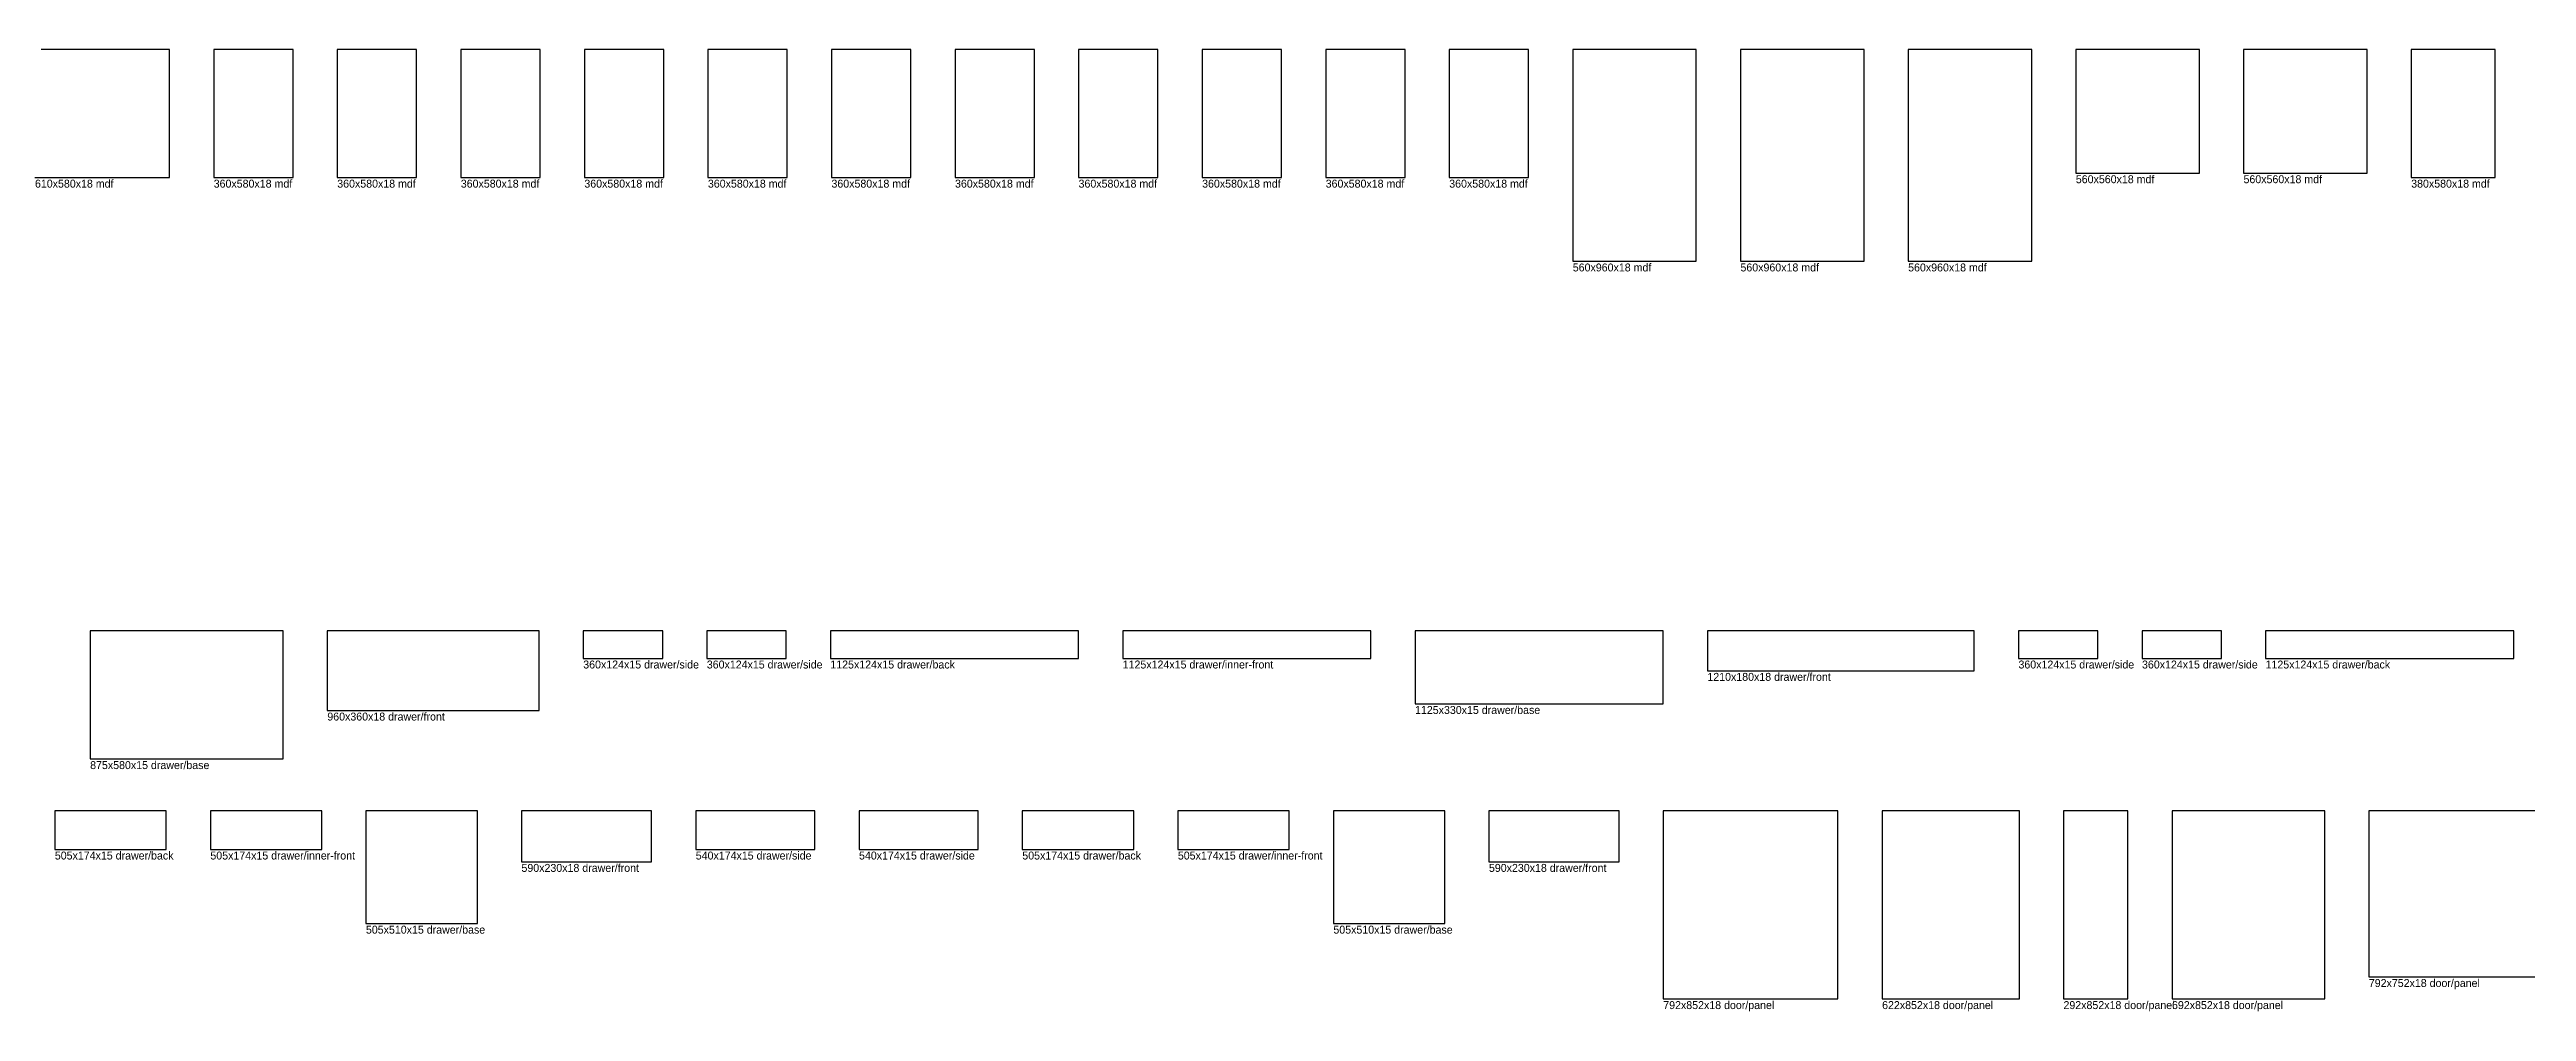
# Model space of a CAD drawing. Header units: millimetres. Extents: x 0 to 31630, y -6679 to 16403.
# Drawn here: x 6896 to 18122, y -5181 to -820 of the extents above; entities that cross this region are included whole.
import ezdxf

# ---------------------------------------------------------------- set-up
doc = ezdxf.new("R2010")
doc.units = ezdxf.units.MM
doc.layers.add('CUTSHEET', color=6, linetype='CONTINUOUS')
doc.layers.add('TEXT', color=4, linetype='CONTINUOUS')

msp = doc.modelspace()

# ---------------------------------------------------------------- linework, layer by layer
at = {"layer": 'CUTSHEET'}
for p, q in [((7440, -820), (6830, -820)), ((7440, -1400), (7440, -820)), ((8000, -820), (7640, -820)), ((7640, -820), (7640, -1400)), ((8000, -1400), (8000, -820)), ((8560, -820), (8200, -820)), ((8200, -820), (8200, -1400)), ((8560, -1400), (8560, -820)), ((9120, -820), (8760, -820)), ((8760, -820), (8760, -1400)), ((9120, -1400), (9120, -820)), ((9680, -820), (9320, -820)), ((9320, -820), (9320, -1400)), ((9680, -1400), (9680, -820)), ((10240, -820), (9880, -820)), ((9880, -820), (9880, -1400)), ((10240, -1400), (10240, -820)), ((10800, -820), (10440, -820)), ((10440, -820), (10440, -1400)), ((10800, -1400), (10800, -820)), ((11360, -820), (11000, -820)), ((11000, -820), (11000, -1400)), ((11360, -1400), (11360, -820)), ((11920, -820), (11560, -820)), ((11560, -820), (11560, -1400)), ((11920, -1400), (11920, -820)), ((12480, -820), (12120, -820)), ((12120, -820), (12120, -1400)), ((12480, -1400), (12480, -820)), ((13040, -820), (12680, -820)), ((12680, -820), (12680, -1400)), ((13040, -1400), (13040, -820)), ((13600, -820), (13240, -820)), ((13240, -820), (13240, -1400)), ((13600, -1400), (13600, -820)), ((14360, -820), (13800, -820)), ((13800, -820), (13800, -1780)), ((14360, -1780), (14360, -820)), ((15120, -820), (14560, -820)), ((14560, -820), (14560, -1780)), ((15120, -1780), (15120, -820)), ((15880, -820), (15320, -820)), ((15320, -820), (15320, -1780)), ((15880, -1780), (15880, -820)), ((16640, -820), (16080, -820)), ((16080, -820), (16080, -1380)), ((16640, -1380), (16640, -820)), ((17400, -820), (16840, -820)), ((16840, -820), (16840, -1380)), ((17400, -1380), (17400, -820)), ((17980, -820), (17600, -820)), ((17600, -820), (17600, -1400)), ((17980, -1400), (17980, -820)), ((6830, -1400), (7440, -1400)), ((7640, -1400), (8000, -1400)), ((8200, -1400), (8560, -1400)), ((8760, -1400), (9120, -1400)), ((9320, -1400), (9680, -1400)), ((9880, -1400), (10240, -1400)), ((10440, -1400), (10800, -1400)), ((11000, -1400), (11360, -1400)), ((11560, -1400), (11920, -1400)), ((12120, -1400), (12480, -1400)), ((12680, -1400), (13040, -1400)), ((13240, -1400), (13600, -1400)), ((16080, -1380), (16640, -1380)), ((16840, -1380), (17400, -1380)), ((17600, -1400), (17980, -1400)), ((13800, -1780), (14360, -1780)), ((14560, -1780), (15120, -1780)), ((15320, -1780), (15880, -1780)), ((7955, -3456), (7080, -3456)), ((7080, -3456), (7080, -4036)), ((7955, -4036), (7955, -3456)), ((9115, -3456), (8155, -3456)), ((8155, -3456), (8155, -3816)), ((9115, -3816), (9115, -3456)), ((9675, -3456), (9315, -3456)), ((9315, -3456), (9315, -3580)), ((9675, -3580), (9675, -3456)), ((10235, -3456), (9875, -3456)), ((9875, -3456), (9875, -3580)), ((10235, -3580), (10235, -3456)), ((11560, -3456), (10435, -3456)), ((10435, -3456), (10435, -3580)), ((11560, -3580), (11560, -3456)), ((12885, -3456), (11760, -3456)), ((11760, -3456), (11760, -3580)), ((12885, -3580), (12885, -3456)), ((14210, -3456), (13085, -3456)), ((13085, -3456), (13085, -3786)), ((14210, -3786), (14210, -3456)), ((15620, -3456), (14410, -3456)), ((14410, -3456), (14410, -3636)), ((15620, -3636), (15620, -3456)), ((16180, -3456), (15820, -3456)), ((15820, -3456), (15820, -3580)), ((16180, -3580), (16180, -3456)), ((16740, -3456), (16380, -3456)), ((16380, -3456), (16380, -3580)), ((16740, -3580), (16740, -3456)), ((18065, -3456), (16940, -3456)), ((16940, -3456), (16940, -3580)), ((18065, -3580), (18065, -3456)), ((9315, -3580), (9675, -3580)), ((9875, -3580), (10235, -3580)), ((10435, -3580), (11560, -3580)), ((11760, -3580), (12885, -3580)), ((15820, -3580), (16180, -3580)), ((16380, -3580), (16740, -3580)), ((16940, -3580), (18065, -3580)), ((14410, -3636), (15620, -3636)), ((8155, -3816), (9115, -3816)), ((13085, -3786), (14210, -3786)), ((7080, -4036), (7955, -4036)), ((7425, -4272), (6920, -4272)), ((6920, -4272), (6920, -4446)), ((7425, -4446), (7425, -4272)), ((8130, -4272), (7625, -4272)), ((7625, -4272), (7625, -4446)), ((8130, -4446), (8130, -4272)), ((8835, -4272), (8330, -4272)), ((8330, -4272), (8330, -4782)), ((8835, -4782), (8835, -4272)), ((9625, -4272), (9035, -4272)), ((9035, -4272), (9035, -4502)), ((9625, -4502), (9625, -4272)), ((10365, -4272), (9825, -4272)), ((9825, -4272), (9825, -4446)), ((10365, -4446), (10365, -4272)), ((11105, -4272), (10565, -4272)), ((10565, -4272), (10565, -4446)), ((11105, -4446), (11105, -4272)), ((11810, -4272), (11305, -4272)), ((11305, -4272), (11305, -4446)), ((11810, -4446), (11810, -4272)), ((12515, -4272), (12010, -4272)), ((12010, -4272), (12010, -4446)), ((12515, -4446), (12515, -4272)), ((13220, -4272), (12715, -4272)), ((12715, -4272), (12715, -4782)), ((13220, -4782), (13220, -4272)), ((14010, -4272), (13420, -4272)), ((13420, -4272), (13420, -4502)), ((14010, -4502), (14010, -4272)), ((15002, -4272), (14210, -4272)), ((14210, -4272), (14210, -5124)), ((15002, -5124), (15002, -4272)), ((15824, -4272), (15202, -4272)), ((15202, -4272), (15202, -5124)), ((15824, -5124), (15824, -4272)), ((16316, -4272), (16024, -4272)), ((16024, -4272), (16024, -5124)), ((16316, -5124), (16316, -4272)), ((17208, -4272), (16516, -4272)), ((16516, -4272), (16516, -5124)), ((17208, -5124), (17208, -4272)), ((18200, -4272), (17408, -4272)), ((17408, -4272), (17408, -5024)), ((6920, -4446), (7425, -4446)), ((7625, -4446), (8130, -4446)), ((9825, -4446), (10365, -4446)), ((10565, -4446), (11105, -4446)), ((11305, -4446), (11810, -4446)), ((12010, -4446), (12515, -4446)), ((9035, -4502), (9625, -4502)), ((13420, -4502), (14010, -4502)), ((8330, -4782), (8835, -4782)), ((12715, -4782), (13220, -4782)), ((17408, -5024), (18200, -5024)), ((14210, -5124), (15002, -5124)), ((15202, -5124), (15824, -5124)), ((16024, -5124), (16316, -5124)), ((16516, -5124), (17208, -5124))]:
    msp.add_line(p, q, dxfattribs=at)

# ---------------------------------------------------------------- texts
at = {"layer": 'TEXT'}
for s, p in [('610x580x18 mdf', (6830, -1446)), ('360x580x18 mdf', (7640, -1446)), ('360x580x18 mdf', (8200, -1446)), ('360x580x18 mdf', (8760, -1446)), ('360x580x18 mdf', (9320, -1446)), ('360x580x18 mdf', (9880, -1446)), ('360x580x18 mdf', (10440, -1446)), ('360x580x18 mdf', (11000, -1446)), ('360x580x18 mdf', (11560, -1446)), ('360x580x18 mdf', (12120, -1446)), ('360x580x18 mdf', (12680, -1446)), ('360x580x18 mdf', (13240, -1446)), ('560x560x18 mdf', (16080, -1426)), ('560x560x18 mdf', (16840, -1426)), ('380x580x18 mdf', (17600, -1446)), ('560x960x18 mdf', (13800, -1826)), ('560x960x18 mdf', (14560, -1826)), ('560x960x18 mdf', (15320, -1826)), ('360x124x15 drawer/side', (9315, -3626)), ('360x124x15 drawer/side', (9875, -3626)), ('1125x124x15 drawer/back', (10435, -3626)), ('1125x124x15 drawer/inner-front', (11760, -3626)), ('360x124x15 drawer/side', (15820, -3626)), ('360x124x15 drawer/side', (16380, -3626)), ('1125x124x15 drawer/back', (16940, -3626)), ('1210x180x18 drawer/front', (14410, -3682)), ('1125x330x15 drawer/base', (13085, -3832)), ('960x360x18 drawer/front', (8155, -3862)), ('875x580x15 drawer/base', (7080, -4082)), ('505x174x15 drawer/back', (6920, -4492)), ('505x174x15 drawer/inner-front', (7625, -4492)), ('540x174x15 drawer/side', (9825, -4492)), ('540x174x15 drawer/side', (10565, -4492)), ('505x174x15 drawer/back', (11305, -4492)), ('505x174x15 drawer/inner-front', (12010, -4492)), ('590x230x18 drawer/front', (9035, -4548)), ('590x230x18 drawer/front', (13420, -4548)), ('505x510x15 drawer/base', (8330, -4828)), ('505x510x15 drawer/base', (12715, -4828)), ('792x752x18 door/panel', (17408, -5070)), ('792x852x18 door/panel', (14210, -5170)), ('622x852x18 door/panel', (15202, -5170)), ('292x852x18 door/panel', (16024, -5170)), ('692x852x18 door/panel', (16516, -5170))]:
    msp.add_text(s, height=36, dxfattribs=at).set_placement(p)

doc.saveas('drawing.dxf')
